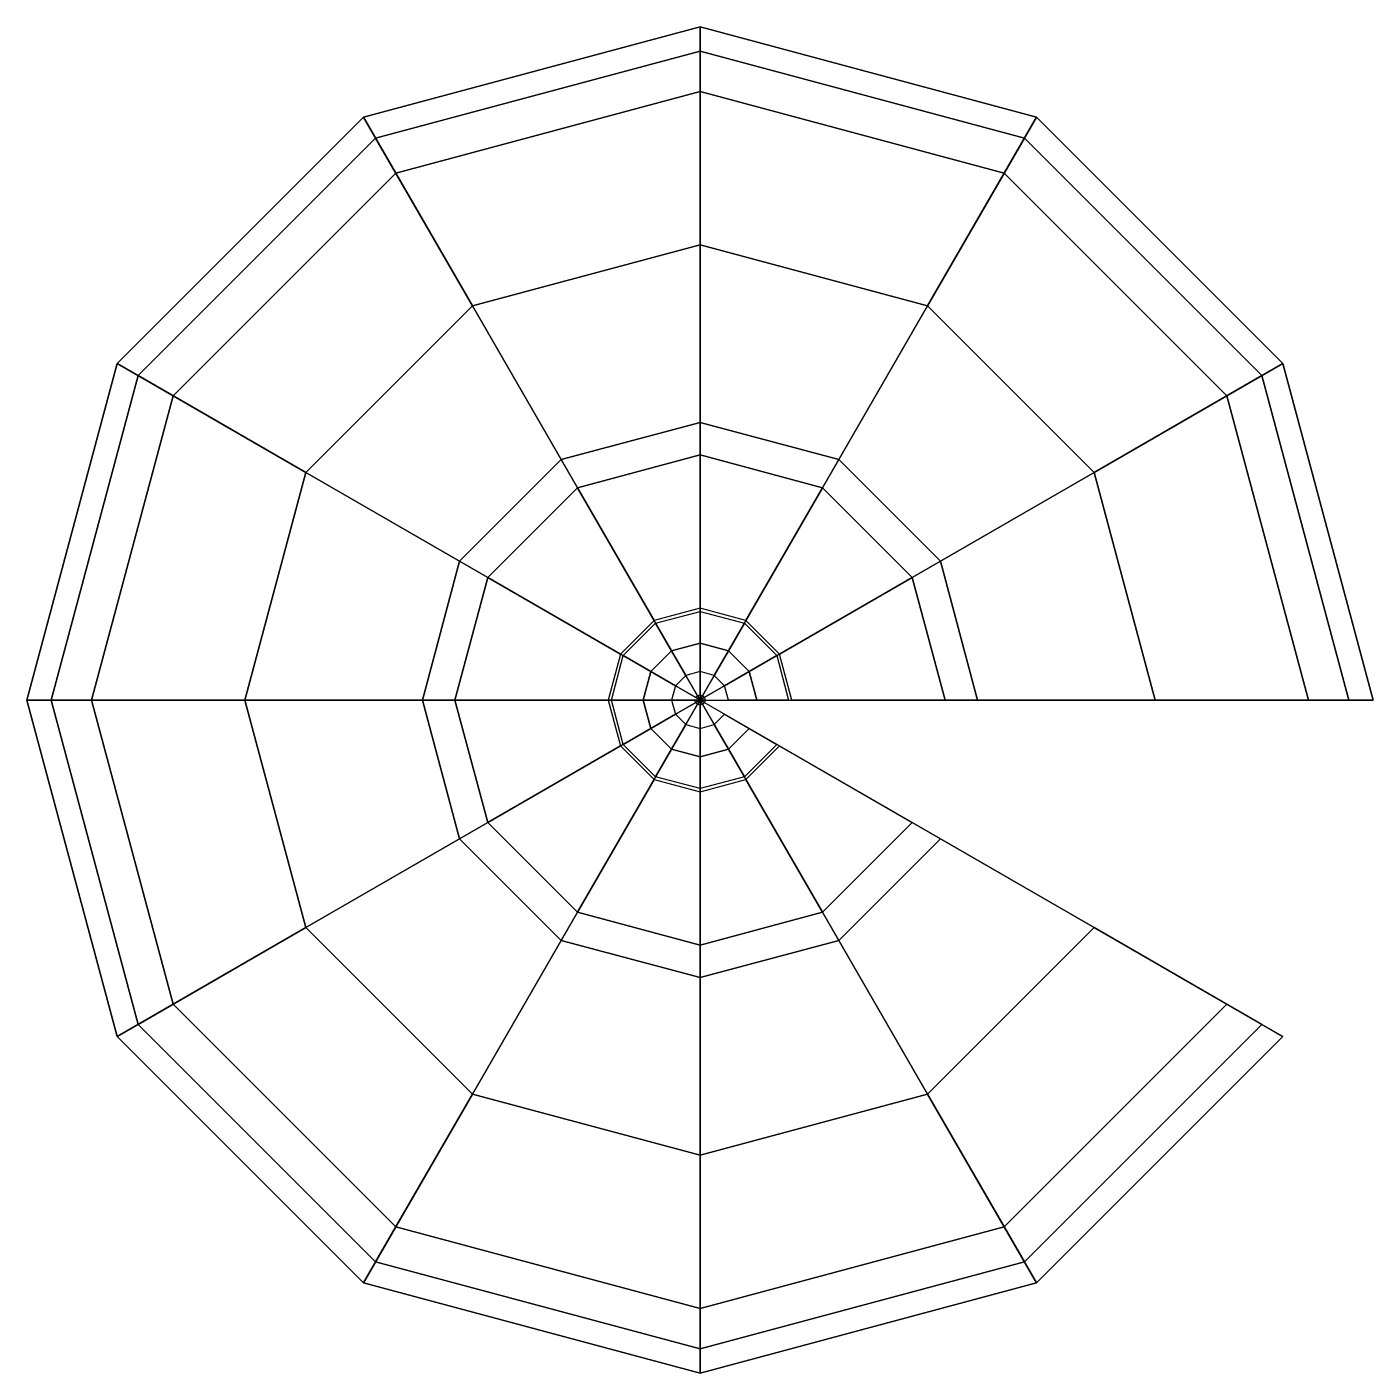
# Model space of a CAD drawing. Extents: x -0.5 to 0.5, y -0.5 to 0.5.
import ezdxf

# ---------------------------------------------------------------- set-up
doc = ezdxf.new("R2010")
doc.units = 0
doc.layers.get('0').update_dxf_attribs({"linetype": 'CONTINUOUS'})

msp = doc.modelspace()

# ---------------------------------------------------------------- meshes
at = {"color": 0}
mesh = msp.add_polymesh((12, 9), dxfattribs=dict(at, m_close=True))
for k, corner in enumerate([(-0.0038, 0, 1.5214), (0.2069, 0, 1.4926), (0.3393, 0, 1.4061), (0.4838, 0, 1.1697), (0.5018, 0, 0.9794), (0.4537, 0, 0.6911), (0.3393, 0, 0.4893), (0.1828, 0, 0.4374), (0.0685, 0, 0.4259), (-0.0033, -0.0019, 1.5214), (0.1792, 0.1035, 1.4926), (0.2939, 0.1697, 1.4061), (0.419, 0.2419, 1.1697), (0.4346, 0.2509, 0.9794), (0.3929, 0.2268, 0.6911), (0.2939, 0.1697, 0.4893), (0.1583, 0.0914, 0.4374), (0.0593, 0.0342, 0.4259), (-0.0019, -0.0033, 1.5214), (0.1035, 0.1792, 1.4926), (0.1697, 0.2939, 1.4061), (0.2419, 0.419, 1.1697), (0.2509, 0.4346, 0.9794), (0.2268, 0.3929, 0.6911), (0.1697, 0.2939, 0.4893), (0.0914, 0.1583, 0.4374), (0.0342, 0.0593, 0.4259), (0, -0.0038, 1.5214), (0, 0.2069, 1.4926), (0, 0.3393, 1.4061), (0, 0.4838, 1.1697), (0, 0.5018, 0.9794), (0, 0.4537, 0.6911), (0, 0.3393, 0.4893), (0, 0.1828, 0.4374), (0, 0.0685, 0.4259), (0.0019, -0.0033, 1.5214), (-0.1035, 0.1792, 1.4926), (-0.1697, 0.2939, 1.4061), (-0.2419, 0.419, 1.1697), (-0.2509, 0.4346, 0.9794), (-0.2268, 0.3929, 0.6911), (-0.1697, 0.2939, 0.4893), (-0.0914, 0.1583, 0.4374), (-0.0342, 0.0593, 0.4259), (0.0033, -0.0019, 1.5214), (-0.1792, 0.1035, 1.4926), (-0.2939, 0.1697, 1.4061), (-0.419, 0.2419, 1.1697), (-0.4346, 0.2509, 0.9794), (-0.3929, 0.2268, 0.6911), (-0.2939, 0.1697, 0.4893), (-0.1583, 0.0914, 0.4374), (-0.0593, 0.0342, 0.4259), (0.0038, 0, 1.5214), (-0.2069, 0, 1.4926), (-0.3393, 0, 1.4061), (-0.4838, 0, 1.1697), (-0.5018, 0, 0.9794), (-0.4537, 0, 0.6911), (-0.3393, 0, 0.4893), (-0.1828, 0, 0.4374), (-0.0685, 0, 0.4259), (0.0033, 0.0019, 1.5214), (-0.1792, -0.1035, 1.4926), (-0.2939, -0.1697, 1.4061), (-0.419, -0.2419, 1.1697), (-0.4346, -0.2509, 0.9794), (-0.3929, -0.2268, 0.6911), (-0.2939, -0.1697, 0.4893), (-0.1583, -0.0914, 0.4374), (-0.0593, -0.0342, 0.4259), (0.0019, 0.0033, 1.5214), (-0.1035, -0.1792, 1.4926), (-0.1697, -0.2939, 1.4061), (-0.2419, -0.419, 1.1697), (-0.2509, -0.4346, 0.9794), (-0.2268, -0.3929, 0.6911), (-0.1697, -0.2939, 0.4893), (-0.0914, -0.1583, 0.4374), (-0.0342, -0.0593, 0.4259), (0, 0.0038, 1.5214), (0, -0.2069, 1.4926), (0, -0.3393, 1.4061), (0, -0.4838, 1.1697), (0, -0.5018, 0.9794), (0, -0.4537, 0.6911), (0, -0.3393, 0.4893), (0, -0.1828, 0.4374), (0, -0.0685, 0.4259), (-0.0019, 0.0033, 1.5214), (0.1035, -0.1792, 1.4926), (0.1697, -0.2939, 1.4061), (0.2419, -0.419, 1.1697), (0.2509, -0.4346, 0.9794), (0.2268, -0.3929, 0.6911), (0.1697, -0.2939, 0.4893), (0.0914, -0.1583, 0.4374), (0.0342, -0.0593, 0.4259), (-0.0033, 0.0019, 1.5214), (0.1792, -0.1035, 1.4926), (0.2939, -0.1697, 1.4061), (0.419, -0.2419, 1.1697), (0.4346, -0.2509, 0.9794), (0.3929, -0.2268, 0.6911), (0.2939, -0.1697, 0.4893), (0.1583, -0.0914, 0.4374), (0.0593, -0.0342, 0.4259)]):
    mesh.set_mesh_vertex(divmod(k, 9), corner)
mesh = msp.add_polymesh((2, 12), dxfattribs=dict(at, n_close=True))
for k, corner in enumerate([(0.0423, 0, 0.1059), (0.0367, 0.0212, 0.1059), (0.0212, 0.0367, 0.1059), (0, 0.0423, 0.1059), (-0.0212, 0.0367, 0.1059), (-0.0367, 0.0212, 0.1059), (-0.0423, 0, 0.1059), (-0.0367, -0.0212, 0.1059), (-0.0212, -0.0367, 0.1059), (0, -0.0423, 0.1059), (0.0212, -0.0367, 0.1059), (0.0367, -0.0212, 0.1059), (0.0661, 0), (0.0573, 0.0331), (0.0331, 0.0573), (0, 0.0661), (-0.0331, 0.0573), (-0.0573, 0.0331), (-0.0661, 0), (-0.0573, -0.0331), (-0.0331, -0.0573), (0, -0.0661), (0.0331, -0.0573), (0.0573, -0.0331)]):
    mesh.set_mesh_vertex(divmod(k, 12), corner)
mesh = msp.add_polymesh((2, 12), dxfattribs=dict(at, n_close=True))
for k, corner in enumerate([(0.0212, 0, 0.4258), (0.0183, 0.0106, 0.4258), (0.0106, 0.0183, 0.4258), (0, 0.0212, 0.4258), (-0.0106, 0.0183, 0.4258), (-0.0183, 0.0106, 0.4258), (-0.0212, 0, 0.4258), (-0.0183, -0.0106, 0.4258), (-0.0106, -0.0183, 0.4258), (0, -0.0212, 0.4258), (0.0106, -0.0183, 0.4258), (0.0183, -0.0106, 0.4258), (0.0423, 0, 0.1059), (0.0367, 0.0212, 0.1059), (0.0212, 0.0367, 0.1059), (0, 0.0423, 0.1059), (-0.0212, 0.0367, 0.1059), (-0.0367, 0.0212, 0.1059), (-0.0423, 0, 0.1059), (-0.0367, -0.0212, 0.1059), (-0.0212, -0.0367, 0.1059), (0, -0.0423, 0.1059), (0.0212, -0.0367, 0.1059), (0.0367, -0.0212, 0.1059)]):
    mesh.set_mesh_vertex(divmod(k, 12), corner)

doc.saveas('drawing.dxf')
